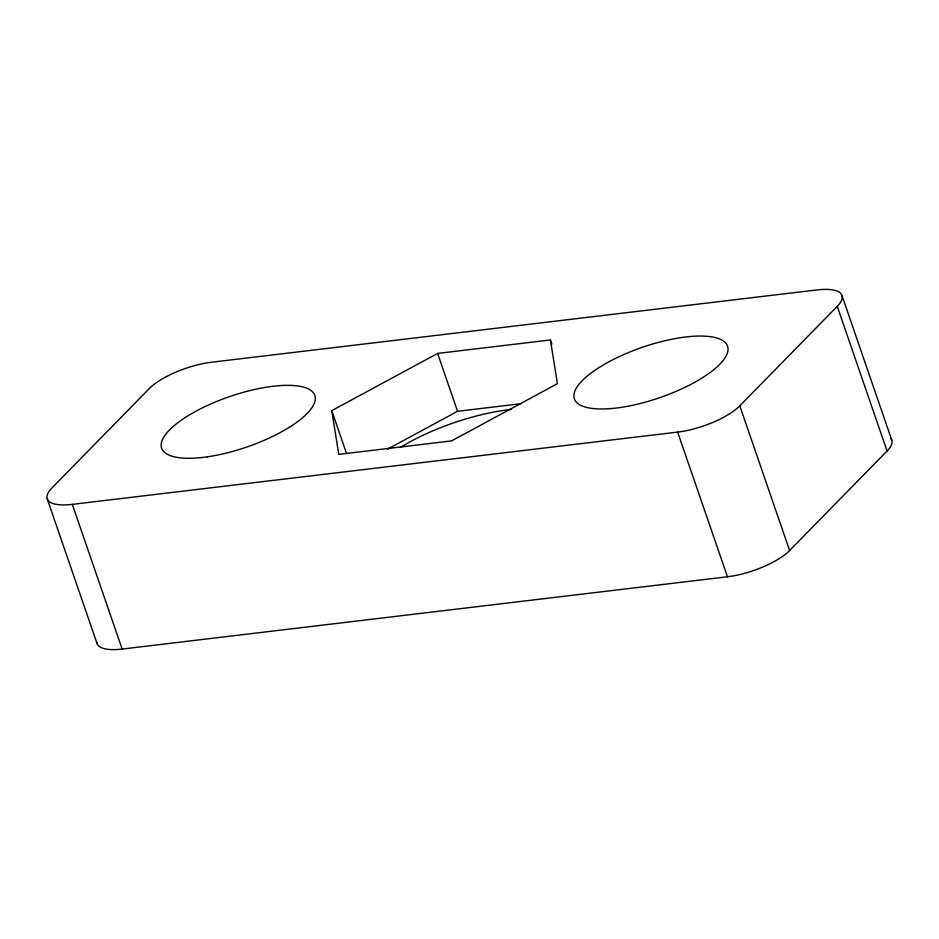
<?xml version="1.0" encoding="UTF-8"?>
<svg xmlns="http://www.w3.org/2000/svg" width="939" height="939" viewBox="0 0 939 939"><rect width="100%" height="100%" fill="white"/><g stroke="black" fill="none" stroke-linecap="round" stroke-linejoin="round"><path stroke-width="1.41" d="M72.315 504.372L677.641 432.093A48.605 15.986 -19 0 0 739.791 405.836L837.248 306.337A48.605 15.986 -19 0 0 816.86 289.94L211.545 362.231A48.605 15.986 -19 0 0 149.383 388.476L51.927 487.987A48.605 15.986 -19 0 0 72.315 504.372L122.14 649.06L727.455 576.769A48.605 15.986 -19 0 0 789.617 550.524L887.073 451.013A48.605 15.986 -19 0 0 891.005 438.677M550.43 339.953L557.402 383.687L451.565 440.896L338.756 454.37L331.784 410.636L437.621 353.428L550.43 339.953L551.85 344.085M387.408 449.206L457.551 411.294L521.18 403.7M841.954 295.468L891.768 440.156M837.248 306.337L887.073 451.013M739.791 405.836L789.617 550.524M677.641 432.093L727.455 576.769M437.621 353.428L457.551 411.294M331.784 410.636L346.491 453.349M47.232 498.844L97.046 643.532M122.14 649.06A48.605 15.986 -19 0 1 96.764 641.9M400.366 447.434A103.29 33.968 -19 0 1 511.509 409.427M207.296 456.835A81.012 26.644 -19 0 0 314.847 395.483A81.012 26.644 -19 0 0 192.554 413.101A81.012 26.644 -19 0 0 207.296 456.835M620.01 407.538A81.012 26.644 -19 0 0 727.572 346.198A81.012 26.644 -19 0 0 605.268 363.816A81.012 26.644 -19 0 0 620.01 407.538"/></g></svg>
